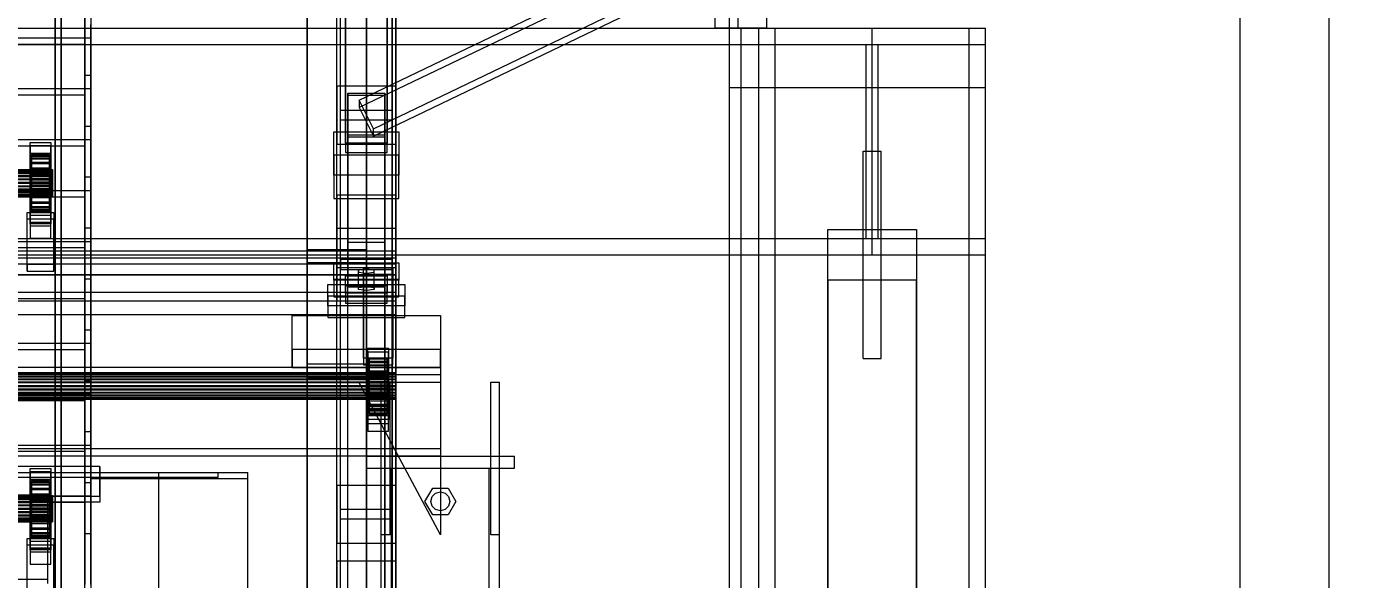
# Model space of a CAD drawing. Header units: millimetres. Extents: x -1970 to 59977, y -50268 to 6837.
# Drawn here: x 1250 to 2142, y -33072 to -32699 of the extents above; entities that cross this region are included whole.
import ezdxf

# ---------------------------------------------------------------- set-up
doc = ezdxf.new("R2010")
doc.units = ezdxf.units.MM
for name, color, linetype, lineweight in [('COTAS_P', 1, 'Continuous', 0), ('frontal_C03', 7, 'Continuous', 0), ('frontal_C03-dry', 7, 'Continuous', 0), ('frontal_dosificador', 7, 'Continuous', 0), ('frontal_secador', 7, 'Continuous', 0), ('frontal_tolva', 7, 'Continuous', 0)]:
    doc.layers.add(name, color=color, linetype=linetype, lineweight=lineweight)
doc.dimstyles.new('R19_100', dxfattribs={"dimtxt": 250, "dimasz": 150, "dimexe": 150, "dimexo": 80, "dimgap": 100, "dimtad": 1, "dimtih": 1, "dimtoh": 1, "dimdsep": 46, "dimcen": 0.09, "dimadec": 0, "dimazin": 0, "dimtfac": 1, "dimtdec": 4, "dimtofl": 0, "dimtmove": 0, "dimatfit": 3, "dimfxl": 1, "dimtolj": 1, "dimtzin": 0, "dimarcsym": 0})

# ---------------------------------------------------------------- blocks, each defined once
blk = doc.blocks.new('*D40')
at = {"layer": 'COTAS_P', "color": 0, "lineweight": -2, "transparency": 16777216}
for p, q in [((2130, -31400), (2900, -31400)), ((2750, -33850), (2750, -31550)), ((2130, -34000), (2900, -34000))]:
    blk.add_line(p, q, dxfattribs=at)
at = {"layer": 'COTAS_P', "color": 0, "transparency": 16777216}
for points in [[(2725, -31550), (2775, -31550), (2750, -31400)], [(2725, -33850), (2775, -33850), (2750, -34000)]]:
    blk.add_solid(points, dxfattribs=at)
at = {"layer": 'Defpoints', "color": 0, "transparency": 16777216}
for p in [(2050, -31400), (2750, -31400), (2050, -34000)]:
    blk.add_point(p, dxfattribs=at)

msp = doc.modelspace()

# ---------------------------------------------------------------- linework, layer by layer
at = {"layer": 'frontal_C03'}
for p, q in [((1270, -32314.944), (1270, -34875.113)), ((1274, -34875.113), (1274, -32314.944)), ((1500, -32314.944), (1500, -34875.113)), ((1270, -32318.841), (1270, -34879.011)), ((1500, -34879.011), (1500, -32318.841)), ((1270, -35001.792), (1270, -32441.623)), ((1274, -32441.623), (1274, -35001.792)), ((1460, -32739.193), (1460, -32514.617)), ((1500, -32514.617), (1500, -32739.193)), ((1462.5, -32856.206), (1462.5, -32530.737)), ((1497.5, -32530.737), (1497.5, -32856.206)), ((1462.5, -32862.943), (1462.5, -32537.475)), ((1497.5, -32862.943), (1497.5, -32537.475)), ((1460, -32778.171), (1460, -32553.595)), ((1500, -32778.171), (1500, -32553.595)), ((1440, -32926.85), (1440, -32579.944)), ((1480, -32579.944), (1480, -32926.85)), ((1440, -32588.927), (1440, -32935.833)), ((1480, -32935.833), (1480, -32588.927)), ((1466, -32777.531), (1466, -32619.182)), ((1475.132, -32748.616), (1742.632, -32619.988)), ((1494, -32619.182), (1494, -32777.531)), ((1466, -32625.47), (1466, -32783.819)), ((1742.632, -32624.929), (1475.132, -32753.557)), ((1494, -32783.819), (1494, -32625.47)), ((1484.868, -32767.841), (1752.368, -32639.213)), ((1484.868, -32772.782), (1752.368, -32644.153)), ((1500, -32739.193), (1460, -32739.193)), ((1460, -32739.193), (1460, -32778.171)), ((1460, -33008.685), (1460, -32739.193)), ((1467.5, -32773.613), (1467.5, -32743.751)), ((1467.5, -32743.751), (1492.5, -32743.751)), ((1467.5, -32743.751), (1467.5, -32844.643)), ((1492.5, -32743.751), (1492.5, -32773.613)), ((1492.5, -32844.643), (1492.5, -32743.751)), ((1500, -32778.171), (1500, -32739.193)), ((1500, -32739.193), (1500, -33008.685)), ((1492.5, -32745.504), (1467.5, -32745.504)), ((1467.5, -32745.504), (1467.5, -32771.861)), ((1467.5, -33340.464), (1467.5, -32745.504)), ((1484.868, -32767.841), (1475.132, -32748.616)), ((1475.132, -32748.616), (1475.132, -32753.557)), ((1475.132, -32753.557), (1484.868, -32772.782)), ((1492.5, -32771.861), (1492.5, -32745.504)), ((1492.5, -32745.504), (1492.5, -33340.464)), ((1462.5, -32762.051), (1462.5, -32755.314)), ((1462.5, -32755.314), (1497.5, -32755.314)), ((1462.5, -33080.782), (1462.5, -32755.314)), ((1497.5, -32762.051), (1462.5, -32762.051)), ((1462.5, -33087.519), (1462.5, -32762.051)), ((1497.5, -32755.314), (1497.5, -32762.051)), ((1497.5, -32755.314), (1497.5, -33080.782)), ((1497.5, -33087.519), (1497.5, -32762.051)), ((1458, -32785.612), (1458, -32769.892)), ((1458, -32769.892), (1502, -32769.892)), ((1458, -32799.125), (1458, -32769.892)), ((1467.5, -32771.861), (1492.5, -32771.861)), ((1467.5, -33366.821), (1467.5, -32771.861)), ((1484.868, -32772.782), (1484.868, -32767.841)), ((1492.5, -33366.821), (1492.5, -32771.861)), ((1502, -32769.892), (1502, -32785.612)), ((1502, -32769.892), (1502, -32799.125)), ((1253, -32779.405), (1253, -32777.159)), ((1253, -32777.159), (1267, -32777.159)), ((1253, -32823.933), (1253, -32777.159)), ((1267, -32779.405), (1253, -32779.405)), ((1253, -32779.405), (1253, -32826.179)), ((1267, -32777.159), (1267, -32779.405)), ((1267, -32777.159), (1267, -32823.933)), ((1267, -32826.179), (1267, -32779.405)), ((1460, -32778.171), (1500, -32778.171)), ((1460, -33047.663), (1460, -32778.171)), ((1494, -32777.531), (1466, -32777.531)), ((1466, -32777.531), (1466, -32783.819)), ((1492.5, -32773.613), (1467.5, -32773.613)), ((1467.5, -32773.613), (1467.5, -32874.506)), ((1492.5, -32773.613), (1492.5, -32874.506)), ((1494, -32783.819), (1494, -32777.531)), ((1500, -33047.663), (1500, -32778.171)), ((1253, -32786.591), (1253, -32784.346)), ((1253, -32784.346), (1267, -32784.346)), ((1253, -32831.12), (1253, -32784.346)), ((1267, -32786.591), (1253, -32786.591)), ((1253, -32786.591), (1253, -32833.365)), ((1254, -32795.293), (1254, -32785.3)), ((1254, -32785.3), (1254, -32786.12)), ((1254, -32785.3), (1266, -32785.3)), ((1254, -32785.773), (1254, -32785.3)), ((1254, -32795.518), (1254, -32785.773)), ((1254, -32785.773), (1266, -32785.773)), ((1254, -32787.508), (1254, -32785.773)), ((1254, -32795.682), (1254, -32786.12)), ((1254, -32786.12), (1254, -32788.179)), ((1254, -32786.12), (1266, -32786.12)), ((1254, -32796.34), (1254, -32787.508)), ((1254, -32787.508), (1266, -32787.508)), ((1254, -32790.387), (1254, -32787.508)), ((1254, -32796.657), (1254, -32788.179)), ((1254, -32788.179), (1254, -32791.335)), ((1254, -32788.179), (1266, -32788.179)), ((1266, -32786.12), (1266, -32785.3)), ((1266, -32785.3), (1266, -32795.293)), ((1266, -32785.3), (1266, -32785.773)), ((1266, -32785.773), (1266, -32795.518)), ((1266, -32785.773), (1266, -32787.508)), ((1266, -32788.179), (1266, -32786.12)), ((1266, -32786.12), (1266, -32795.682)), ((1266, -32787.508), (1266, -32796.34)), ((1266, -32787.508), (1266, -32790.387)), ((1266, -32791.335), (1266, -32788.179)), ((1266, -32788.179), (1266, -32796.657)), ((1267, -32784.346), (1267, -32786.591)), ((1267, -32784.346), (1267, -32831.12)), ((1267, -32833.365), (1267, -32786.591)), ((1502, -32785.612), (1458, -32785.612)), ((1458, -32785.612), (1458, -32814.846)), ((1466, -32783.819), (1494, -32783.819)), ((1502, -32814.846), (1502, -32785.612)), ((-1268, -32795.293), (1268, -32795.293)), ((-1268, -32795.518), (1268, -32795.518)), ((-1268, -32795.682), (1268, -32795.682)), ((-1268, -32796.34), (1268, -32796.34)), ((-1268, -32796.657), (1268, -32796.657)), ((-1268, -32797.703), (1268, -32797.703)), ((-1268, -32798.152), (1268, -32798.152)), ((1254, -32797.703), (1254, -32790.387)), ((1254, -32790.387), (1266, -32790.387)), ((1254, -32794.213), (1254, -32790.387)), ((1254, -32798.152), (1254, -32791.335)), ((1254, -32791.335), (1254, -32795.374)), ((1254, -32791.335), (1266, -32791.335)), ((1254, -32799.516), (1254, -32794.213)), ((1254, -32794.213), (1266, -32794.213)), ((1254, -32798.726), (1254, -32794.213)), ((1254, -32795.682), (1254, -32795.293)), ((1266, -32795.293), (1254, -32795.293)), ((1254, -32795.293), (1254, -32795.518)), ((1254, -32800.066), (1254, -32795.374)), ((1254, -32795.374), (1254, -32800.021)), ((1254, -32795.374), (1266, -32795.374)), ((1266, -32795.518), (1254, -32795.518)), ((1254, -32795.518), (1254, -32796.34)), ((1254, -32796.657), (1254, -32795.682)), ((1266, -32795.682), (1254, -32795.682)), ((1266, -32796.34), (1254, -32796.34)), ((1254, -32796.34), (1254, -32797.703)), ((1254, -32798.152), (1254, -32796.657)), ((1266, -32796.657), (1254, -32796.657)), ((1266, -32797.703), (1254, -32797.703)), ((1254, -32797.703), (1254, -32799.516)), ((1254, -32800.066), (1254, -32798.152)), ((1266, -32798.152), (1254, -32798.152)), ((1254, -32801.653), (1254, -32798.726)), ((1254, -32798.726), (1266, -32798.726)), ((1254, -32803.617), (1254, -32798.726)), ((1266, -32790.387), (1266, -32797.703)), ((1266, -32790.387), (1266, -32794.213)), ((1266, -32795.374), (1266, -32791.335)), ((1266, -32791.335), (1266, -32798.152)), ((1266, -32794.213), (1266, -32799.516)), ((1266, -32794.213), (1266, -32798.726)), ((1266, -32795.293), (1266, -32795.682)), ((1266, -32795.518), (1266, -32795.293)), ((1266, -32800.021), (1266, -32795.374)), ((1266, -32795.374), (1266, -32800.066)), ((1266, -32796.34), (1266, -32795.518)), ((1266, -32795.682), (1266, -32796.657)), ((1266, -32797.703), (1266, -32796.34)), ((1266, -32796.657), (1266, -32798.152)), ((1266, -32799.516), (1266, -32797.703)), ((1266, -32798.152), (1266, -32800.066)), ((1266, -32798.726), (1266, -32801.653)), ((1266, -32798.726), (1266, -32803.617)), ((1268, -32795.682), (1268, -32795.293)), ((1268, -32795.293), (1268, -32795.518)), ((1268, -32795.518), (1268, -32796.34)), ((1268, -32796.657), (1268, -32795.682)), ((1268, -32796.34), (1268, -32797.703)), ((1268, -32798.152), (1268, -32796.657)), ((1268, -32797.703), (1268, -32799.516)), ((1268, -32800.066), (1268, -32798.152)), ((-1268, -32799.516), (1268, -32799.516)), ((-1268, -32800.066), (1268, -32800.066)), ((-1268, -32801.653), (1268, -32801.653)), ((1268, -32802.267), (-1268, -32802.267)), ((-1268, -32803.97), (1268, -32803.97)), ((-1268, -32804.605), (1268, -32804.605)), ((-1268, -32806.309), (1268, -32806.309)), ((-1268, -32806.922), (1268, -32806.922)), ((1266, -32799.516), (1254, -32799.516)), ((1254, -32799.516), (1254, -32801.653)), ((1254, -32800.021), (1254, -32802.267)), ((1266, -32800.021), (1254, -32800.021)), ((1254, -32800.021), (1254, -32804.958)), ((1254, -32802.267), (1254, -32800.066)), ((1266, -32800.066), (1254, -32800.066)), ((1266, -32801.653), (1254, -32801.653)), ((1254, -32801.653), (1254, -32803.97)), ((1254, -32802.267), (1266, -32802.267)), ((1254, -32804.605), (1254, -32802.267)), ((1254, -32803.97), (1254, -32803.617)), ((1254, -32803.617), (1266, -32803.617)), ((1254, -32808.555), (1254, -32803.617)), ((1266, -32803.97), (1254, -32803.97)), ((1254, -32803.97), (1254, -32806.309)), ((1254, -32806.922), (1254, -32804.605)), ((1254, -32804.605), (1254, -32804.958)), ((1266, -32804.605), (1254, -32804.605)), ((1254, -32804.958), (1254, -32809.85)), ((1254, -32804.958), (1266, -32804.958)), ((1254, -32806.309), (1254, -32808.555)), ((1266, -32806.309), (1254, -32806.309)), ((1254, -32806.309), (1254, -32808.51)), ((1254, -32809.06), (1254, -32806.922)), ((1254, -32806.922), (1254, -32809.85)), ((1266, -32806.922), (1254, -32806.922)), ((1266, -32801.653), (1266, -32799.516)), ((1266, -32802.267), (1266, -32800.021)), ((1266, -32804.958), (1266, -32800.021)), ((1266, -32800.066), (1266, -32802.267)), ((1266, -32803.97), (1266, -32801.653)), ((1266, -32802.267), (1266, -32804.605)), ((1266, -32803.617), (1266, -32803.97)), ((1266, -32803.617), (1266, -32808.555)), ((1266, -32806.309), (1266, -32803.97)), ((1266, -32804.958), (1266, -32804.605)), ((1266, -32804.605), (1266, -32806.922)), ((1266, -32809.85), (1266, -32804.958)), ((1266, -32808.555), (1266, -32806.309)), ((1266, -32808.51), (1266, -32806.309)), ((1266, -32809.85), (1266, -32806.922)), ((1266, -32806.922), (1266, -32809.06)), ((1268, -32799.516), (1268, -32801.653)), ((1268, -32802.267), (1268, -32800.066)), ((1268, -32801.653), (1268, -32803.97)), ((1268, -32804.605), (1268, -32802.267)), ((1268, -32803.97), (1268, -32806.309)), ((1268, -32806.922), (1268, -32804.605)), ((1268, -32806.309), (1268, -32808.51)), ((1268, -32809.06), (1268, -32806.922)), ((1502, -32799.125), (1458, -32799.125)), ((1458, -32799.125), (1458, -32814.846)), ((1502, -32814.846), (1502, -32799.125)), ((-1268, -32808.51), (1268, -32808.51)), ((-1268, -32809.06), (1268, -32809.06)), ((-1268, -32810.423), (1268, -32810.423)), ((-1268, -32810.872), (1268, -32810.872)), ((-1268, -32811.918), (1268, -32811.918)), ((-1268, -32812.236), (1268, -32812.236)), ((-1268, -32812.894), (1268, -32812.894)), ((-1268, -32813.058), (1268, -32813.058)), ((-1268, -32813.282), (1268, -32813.282)), ((1254, -32808.51), (1254, -32813.201)), ((1266, -32808.51), (1254, -32808.51)), ((1254, -32808.51), (1254, -32810.423)), ((1254, -32808.555), (1266, -32808.555)), ((1254, -32813.201), (1254, -32808.555)), ((1254, -32810.872), (1254, -32809.06)), ((1254, -32809.06), (1254, -32814.362)), ((1266, -32809.06), (1254, -32809.06)), ((1254, -32809.85), (1254, -32814.362)), ((1254, -32809.85), (1266, -32809.85)), ((1254, -32810.423), (1254, -32817.24)), ((1266, -32810.423), (1254, -32810.423)), ((1254, -32810.423), (1254, -32811.918)), ((1254, -32812.236), (1254, -32810.872)), ((1254, -32810.872), (1254, -32818.189)), ((1266, -32810.872), (1254, -32810.872)), ((1254, -32811.918), (1254, -32820.397)), ((1266, -32811.918), (1254, -32811.918)), ((1254, -32811.918), (1254, -32812.894)), ((1254, -32813.058), (1254, -32812.236)), ((1254, -32812.236), (1254, -32821.067)), ((1266, -32812.236), (1254, -32812.236)), ((1254, -32812.894), (1254, -32822.455)), ((1266, -32812.894), (1254, -32812.894)), ((1254, -32812.894), (1254, -32813.282)), ((1254, -32813.282), (1254, -32813.058)), ((1254, -32813.058), (1254, -32822.802)), ((1266, -32813.058), (1254, -32813.058)), ((1254, -32813.201), (1266, -32813.201)), ((1254, -32817.24), (1254, -32813.201)), ((1254, -32813.282), (1254, -32823.276)), ((1266, -32813.282), (1254, -32813.282)), ((1254, -32814.362), (1254, -32818.189)), ((1254, -32814.362), (1266, -32814.362)), ((1266, -32813.201), (1266, -32808.51)), ((1266, -32810.423), (1266, -32808.51)), ((1266, -32808.555), (1266, -32813.201)), ((1266, -32814.362), (1266, -32809.06)), ((1266, -32809.06), (1266, -32810.872)), ((1266, -32814.362), (1266, -32809.85)), ((1266, -32817.24), (1266, -32810.423)), ((1266, -32811.918), (1266, -32810.423)), ((1266, -32818.189), (1266, -32810.872)), ((1266, -32810.872), (1266, -32812.236)), ((1266, -32820.397), (1266, -32811.918)), ((1266, -32812.894), (1266, -32811.918)), ((1266, -32821.067), (1266, -32812.236)), ((1266, -32812.236), (1266, -32813.058)), ((1266, -32822.455), (1266, -32812.894)), ((1266, -32813.282), (1266, -32812.894)), ((1266, -32822.802), (1266, -32813.058)), ((1266, -32813.058), (1266, -32813.282)), ((1266, -32813.201), (1266, -32817.24)), ((1266, -32823.276), (1266, -32813.282)), ((1266, -32818.189), (1266, -32814.362)), ((1268, -32808.51), (1268, -32810.423)), ((1268, -32810.872), (1268, -32809.06)), ((1268, -32810.423), (1268, -32811.918)), ((1268, -32812.236), (1268, -32810.872)), ((1268, -32811.918), (1268, -32812.894)), ((1268, -32813.058), (1268, -32812.236)), ((1268, -32812.894), (1268, -32813.282)), ((1268, -32813.282), (1268, -32813.058)), ((1458, -32814.846), (1502, -32814.846)), ((1500, -32812.755), (1460, -32812.755)), ((1460, -32812.755), (1460, -32861.478)), ((1460, -32835.213), (1460, -32812.755)), ((1500, -32861.478), (1500, -32812.755)), ((1500, -32812.755), (1500, -32835.213)), ((1251, -32828.946), (1251, -32824.455)), ((1251, -32824.455), (1269, -32824.455)), ((1251, -32859.535), (1251, -32824.455)), ((1253, -32832.09), (1253, -32821.31)), ((1253, -32821.31), (1267, -32821.31)), ((1253, -32831.055), (1253, -32821.31)), ((1267, -32823.933), (1253, -32823.933)), ((1253, -32823.933), (1253, -32826.179)), ((1254, -32817.24), (1266, -32817.24)), ((1254, -32820.397), (1254, -32817.24)), ((1254, -32818.189), (1254, -32821.067)), ((1254, -32818.189), (1266, -32818.189)), ((1254, -32820.397), (1266, -32820.397)), ((1254, -32822.455), (1254, -32820.397)), ((1254, -32821.067), (1254, -32822.802)), ((1254, -32821.067), (1266, -32821.067)), ((1254, -32822.455), (1266, -32822.455)), ((1254, -32823.276), (1254, -32822.455)), ((1254, -32822.802), (1254, -32823.276)), ((1254, -32822.802), (1266, -32822.802)), ((1254, -32823.276), (1266, -32823.276)), ((1266, -32817.24), (1266, -32820.397)), ((1266, -32821.067), (1266, -32818.189)), ((1266, -32820.397), (1266, -32822.455)), ((1266, -32822.802), (1266, -32821.067)), ((1266, -32822.455), (1266, -32823.276)), ((1266, -32823.276), (1266, -32822.802)), ((1267, -32821.31), (1267, -32832.09)), ((1267, -32821.31), (1267, -32831.055)), ((1267, -32826.179), (1267, -32823.933)), ((1269, -32824.455), (1269, -32828.946)), ((1269, -32824.455), (1269, -32859.535)), ((1269, -32828.946), (1251, -32828.946)), ((1251, -32864.027), (1251, -32828.946)), ((1253, -32826.179), (1267, -32826.179)), ((1267, -32831.055), (1253, -32831.055)), ((1253, -32831.055), (1253, -32841.835)), ((1267, -32831.12), (1253, -32831.12)), ((1253, -32831.12), (1253, -32833.365)), ((1267, -32832.09), (1253, -32832.09)), ((1253, -32832.09), (1253, -32841.835)), ((1253, -32833.365), (1267, -32833.365)), ((1267, -32841.835), (1267, -32831.055)), ((1267, -32833.365), (1267, -32831.12)), ((1267, -32841.835), (1267, -32832.09)), ((1269, -32864.027), (1269, -32828.946)), ((1253, -32841.835), (1267, -32841.835)), ((1500, -32835.213), (1460, -32835.213)), ((1460, -32835.213), (1460, -32883.936)), ((1460, -33059.789), (1460, -32835.213)), ((1500, -32883.936), (1500, -32835.213)), ((1500, -32835.213), (1500, -33059.789)), ((-1500, -32850.211), (1500, -32850.211)), ((1440, -32858.418), (1440, -32849.435)), ((1440, -32849.435), (1480, -32849.435)), ((1440, -33196.342), (1440, -32849.435)), ((1492.5, -32844.643), (1467.5, -32844.643)), ((1467.5, -32844.643), (1467.5, -32874.506)), ((1480, -32849.435), (1480, -32858.418)), ((1480, -32849.435), (1480, -33196.342)), ((1492.5, -32874.506), (1492.5, -32844.643)), ((1500, -32850.211), (1500, -32859.194)), ((1500, -32850.211), (1500, -32884.317)), ((-1500, -32855.102), (1500, -32855.102)), ((1500, -32859.194), (-1500, -32859.194)), ((1269, -32859.535), (1251, -32859.535)), ((1251, -32859.535), (1251, -32864.027)), ((1269, -32864.027), (1269, -32859.535)), ((1480, -32858.418), (1440, -32858.418)), ((1440, -32858.418), (1440, -33205.325)), ((1458, -32869.718), (1458, -32858.49)), ((1458, -32858.49), (1502, -32858.49)), ((1458, -32870.183), (1458, -32858.49)), ((1497.5, -32856.206), (1462.5, -32856.206)), ((1462.5, -32856.206), (1462.5, -32862.943)), ((1480, -33205.325), (1480, -32858.418)), ((1497.5, -32862.943), (1497.5, -32856.206)), ((1500, -32855.102), (1500, -32866.511)), ((1500, -32855.102), (1500, -32866.796)), ((1500, -32893.3), (1500, -32859.194)), ((1502, -32858.49), (1502, -32869.718)), ((1502, -32858.49), (1502, -32870.183)), ((1500, -32866.511), (-1500, -32866.511)), ((1500, -32866.796), (-1500, -32866.796)), ((1251, -32864.027), (1269, -32864.027)), ((1502, -32869.718), (1458, -32869.718)), ((1458, -32869.718), (1458, -32881.412)), ((1502, -32870.183), (1458, -32870.183)), ((1458, -32870.183), (1458, -32881.412)), ((1460, -32861.478), (1500, -32861.478)), ((1460, -32883.936), (1460, -32861.478)), ((1462.5, -32862.943), (1497.5, -32862.943)), ((1466, -32873.919), (1466, -32867.182)), ((1466, -32867.182), (1494, -32867.182)), ((1466, -32878.876), (1466, -32867.182)), ((1480, -32862.757), (1474.804, -32863.43)), ((1474.804, -32863.43), (1474.804, -32864.778)), ((1474.804, -32875.124), (1474.804, -32863.43)), ((1474.804, -32864.778), (1480, -32865.452)), ((1474.804, -32876.471), (1474.804, -32864.778)), ((1478, -32866.35), (1478, -32861.858)), ((1478, -32861.858), (1498, -32861.858)), ((1478, -32922.664), (1478, -32861.858)), ((1498, -32866.35), (1478, -32866.35)), ((1478, -32866.35), (1478, -32927.156)), ((1485.196, -32863.43), (1480, -32862.757)), ((1480, -32874.45), (1480, -32862.757)), ((1480, -32865.452), (1485.196, -32864.778)), ((1480, -32865.452), (1480, -32877.145)), ((1485.196, -32864.778), (1485.196, -32863.43)), ((1485.196, -32875.124), (1485.196, -32863.43)), ((1485.196, -32876.471), (1485.196, -32864.778)), ((1494, -32867.182), (1494, -32873.919)), ((1494, -32867.182), (1494, -32878.876)), ((1498, -32861.858), (1498, -32866.35)), ((1498, -32861.858), (1498, -32922.664)), ((1498, -32927.156), (1498, -32866.35)), ((1500, -32883.936), (1500, -32861.478)), ((1500, -32878.204), (1500, -32866.511)), ((1500, -32878.204), (1500, -32866.796)), ((1502, -32881.412), (1502, -32869.718)), ((1502, -32881.412), (1502, -32870.183)), ((-1500, -32878.204), (1500, -32878.204)), ((1454, -32887.482), (1454, -32873.109)), ((1454, -32873.109), (1506, -32873.109)), ((1454, -32880.905), (1454, -32873.109)), ((1494, -32873.919), (1466, -32873.919)), ((1466, -32873.919), (1466, -32885.613)), ((1494, -32878.876), (1466, -32878.876)), ((1466, -32878.876), (1466, -32885.613)), ((1467.5, -32874.506), (1492.5, -32874.506)), ((1474.804, -32875.124), (1480, -32874.45)), ((1474.804, -32876.471), (1474.804, -32875.124)), ((1480, -32877.145), (1474.804, -32876.471)), ((1480, -32874.45), (1485.196, -32875.124)), ((1485.196, -32876.471), (1480, -32877.145)), ((1485.196, -32875.124), (1485.196, -32876.471)), ((1494, -32885.613), (1494, -32873.919)), ((1494, -32885.613), (1494, -32878.876)), ((1506, -32873.109), (1506, -32887.482)), ((1506, -32873.109), (1506, -32880.905)), ((1500, -32884.317), (-1500, -32884.317)), ((1506, -32880.905), (1454, -32880.905)), ((1454, -32880.905), (1454, -32895.278)), ((1506, -32887.482), (1454, -32887.482)), ((1454, -32887.482), (1454, -32895.278)), ((1458, -32881.412), (1502, -32881.412)), ((1460, -32883.936), (1500, -32883.936)), ((1460, -33108.512), (1460, -32883.936)), ((1466, -32885.613), (1494, -32885.613)), ((1500, -33108.512), (1500, -32883.936)), ((1500, -32893.3), (1500, -32884.317)), ((1506, -32895.278), (1506, -32880.905)), ((1506, -32895.278), (1506, -32887.482)), ((-1500, -32893.3), (1500, -32893.3)), ((1430, -32916.942), (1430, -32893.896)), ((1430, -32893.896), (1530, -32893.896)), ((1430, -32928.942), (1430, -32893.896)), ((1454, -32895.278), (1506, -32895.278)), ((1530, -32893.896), (1530, -32916.942)), ((1530, -32893.896), (1530, -32928.942)), ((1530, -32916.942), (1430, -32916.942)), ((1430, -32916.942), (1430, -32928.942)), ((1498, -32922.664), (1478, -32922.664)), ((1478, -32922.664), (1478, -32927.156)), ((1481, -32918.767), (1481, -32916.072)), ((1481, -32916.072), (1495, -32916.072)), ((1481, -32956.999), (1481, -32916.072)), ((1495, -32918.767), (1481, -32918.767)), ((1481, -32918.767), (1481, -32959.694)), ((1481, -32925.953), (1481, -32923.258)), ((1481, -32923.258), (1495, -32923.258)), ((1481, -32964.185), (1481, -32923.258)), ((1482, -32932.482), (1482, -32922.488)), ((1482, -32922.488), (1482, -32923.308)), ((1482, -32922.488), (1494, -32922.488)), ((1482, -32922.961), (1482, -32922.488)), ((1482, -32932.706), (1482, -32922.961)), ((1482, -32922.961), (1494, -32922.961)), ((1482, -32924.696), (1482, -32922.961)), ((1482, -32932.87), (1482, -32923.308)), ((1482, -32923.308), (1482, -32925.367)), ((1482, -32923.308), (1494, -32923.308)), ((1494, -32923.308), (1494, -32922.488)), ((1494, -32922.488), (1494, -32932.482)), ((1494, -32922.488), (1494, -32922.961)), ((1494, -32922.961), (1494, -32932.706)), ((1494, -32922.961), (1494, -32924.696)), ((1494, -32925.367), (1494, -32923.308)), ((1494, -32923.308), (1494, -32932.87)), ((1495, -32916.072), (1495, -32918.767)), ((1495, -32916.072), (1495, -32956.999)), ((1495, -32959.694), (1495, -32918.767)), ((1495, -32923.258), (1495, -32925.953)), ((1495, -32923.258), (1495, -32964.185)), ((1498, -32927.156), (1498, -32922.664)), ((1530, -32928.942), (1530, -32916.942)), ((1530, -32928.942), (-1530, -32928.942)), ((-1500, -32932.482), (1500, -32932.482)), ((1430, -32928.942), (1530, -32928.942)), ((1480, -32926.85), (1440, -32926.85)), ((1440, -32926.85), (1440, -32935.833)), ((1478, -32927.156), (1498, -32927.156)), ((1480, -32935.833), (1480, -32926.85)), ((1495, -32925.953), (1481, -32925.953)), ((1481, -32925.953), (1481, -32966.88)), ((1482, -32933.528), (1482, -32924.696)), ((1482, -32924.696), (1494, -32924.696)), ((1482, -32927.575), (1482, -32924.696)), ((1482, -32933.845), (1482, -32925.367)), ((1482, -32925.367), (1482, -32928.523)), ((1482, -32925.367), (1494, -32925.367)), ((1482, -32934.891), (1482, -32927.575)), ((1482, -32927.575), (1494, -32927.575)), ((1482, -32931.401), (1482, -32927.575)), ((1482, -32935.34), (1482, -32928.523)), ((1482, -32928.523), (1482, -32932.562)), ((1482, -32928.523), (1494, -32928.523)), ((1482, -32936.704), (1482, -32931.401)), ((1482, -32931.401), (1494, -32931.401)), ((1482, -32935.914), (1482, -32931.401)), ((1482, -32932.87), (1482, -32932.482)), ((1494, -32932.482), (1482, -32932.482)), ((1482, -32932.482), (1482, -32932.706)), ((1482, -32937.254), (1482, -32932.562)), ((1482, -32932.562), (1482, -32937.209)), ((1482, -32932.562), (1494, -32932.562)), ((1494, -32924.696), (1494, -32933.528)), ((1494, -32924.696), (1494, -32927.575)), ((1494, -32928.523), (1494, -32925.367)), ((1494, -32925.367), (1494, -32933.845)), ((1494, -32927.575), (1494, -32934.891)), ((1494, -32927.575), (1494, -32931.401)), ((1494, -32932.562), (1494, -32928.523)), ((1494, -32928.523), (1494, -32935.34)), ((1494, -32931.401), (1494, -32936.704)), ((1494, -32931.401), (1494, -32935.914)), ((1494, -32932.482), (1494, -32932.87)), ((1494, -32932.706), (1494, -32932.482)), ((1494, -32937.209), (1494, -32932.562)), ((1494, -32932.562), (1494, -32937.254)), ((1495, -32966.88), (1495, -32925.953)), ((1500, -32932.87), (1500, -32932.482)), ((1500, -32932.482), (1500, -32932.706)), ((1530, -32928.942), (1530, -32933.942)), ((1530, -32933.942), (-1530, -32933.942)), ((-1500, -32932.706), (1500, -32932.706)), ((-1500, -32932.87), (1500, -32932.87)), ((-1500, -32933.528), (1500, -32933.528)), ((-1500, -32933.845), (1500, -32933.845)), ((-1500, -32934.891), (1500, -32934.891)), ((-1500, -32935.34), (1500, -32935.34)), ((-1500, -32936.704), (1500, -32936.704)), ((-1500, -32937.254), (1500, -32937.254)), ((-1500, -32938.841), (1500, -32938.841)), ((1500, -32939.455), (-1500, -32939.455)), ((-1500, -32941.158), (1500, -32941.158)), ((1440, -32935.833), (1480, -32935.833)), ((1530, -33041.942), (1475, -32938.942)), ((1475, -32938.942), (1530, -32938.942)), ((1494, -32932.706), (1482, -32932.706)), ((1482, -32932.706), (1482, -32933.528)), ((1482, -32933.845), (1482, -32932.87)), ((1494, -32932.87), (1482, -32932.87)), ((1494, -32933.528), (1482, -32933.528)), ((1482, -32933.528), (1482, -32934.891)), ((1482, -32935.34), (1482, -32933.845)), ((1494, -32933.845), (1482, -32933.845)), ((1494, -32934.891), (1482, -32934.891)), ((1482, -32934.891), (1482, -32936.704)), ((1482, -32937.254), (1482, -32935.34)), ((1494, -32935.34), (1482, -32935.34)), ((1482, -32938.841), (1482, -32935.914)), ((1482, -32935.914), (1494, -32935.914)), ((1482, -32940.806), (1482, -32935.914)), ((1494, -32936.704), (1482, -32936.704)), ((1482, -32936.704), (1482, -32938.841)), ((1482, -32937.209), (1482, -32939.455)), ((1494, -32937.209), (1482, -32937.209)), ((1482, -32937.209), (1482, -32942.146)), ((1482, -32939.455), (1482, -32937.254)), ((1494, -32937.254), (1482, -32937.254)), ((1494, -32938.841), (1482, -32938.841)), ((1482, -32938.841), (1482, -32941.158)), ((1482, -32939.455), (1494, -32939.455)), ((1482, -32941.793), (1482, -32939.455)), ((1482, -32941.158), (1482, -32940.806)), ((1482, -32940.806), (1494, -32940.806)), ((1482, -32945.743), (1482, -32940.806)), ((1494, -32941.158), (1482, -32941.158)), ((1482, -32941.158), (1482, -32943.497)), ((1490, -33041.942), (1490, -32938.942)), ((1490, -32938.942), (1496, -32938.942)), ((1494, -32933.528), (1494, -32932.706)), ((1494, -32932.87), (1494, -32933.845)), ((1494, -32934.891), (1494, -32933.528)), ((1494, -32933.845), (1494, -32935.34)), ((1494, -32936.704), (1494, -32934.891)), ((1494, -32935.34), (1494, -32937.254)), ((1494, -32935.914), (1494, -32938.841)), ((1494, -32935.914), (1494, -32940.806)), ((1494, -32938.841), (1494, -32936.704)), ((1494, -32939.455), (1494, -32937.209)), ((1494, -32942.146), (1494, -32937.209)), ((1494, -32937.254), (1494, -32939.455)), ((1494, -32941.158), (1494, -32938.841)), ((1494, -32939.455), (1494, -32941.793)), ((1494, -32940.806), (1494, -32941.158)), ((1494, -32940.806), (1494, -32945.743)), ((1494, -32943.497), (1494, -32941.158)), ((1496, -33041.942), (1496, -32938.942)), ((1500, -32932.706), (1500, -32933.528)), ((1500, -32933.845), (1500, -32932.87)), ((1500, -32933.528), (1500, -32934.891)), ((1500, -32935.34), (1500, -32933.845)), ((1500, -32934.891), (1500, -32936.704)), ((1500, -32937.254), (1500, -32935.34)), ((1500, -32936.704), (1500, -32938.841)), ((1500, -32939.455), (1500, -32937.254)), ((1500, -32938.841), (1500, -32941.158)), ((1500, -32941.793), (1500, -32939.455)), ((1500, -32941.158), (1500, -32943.497)), ((1530, -32933.942), (1530, -32983.942)), ((1530, -32938.942), (1530, -33041.942)), ((1564, -33041.942), (1564, -32938.942)), ((1564, -32938.942), (1570, -32938.942)), ((1570, -33041.942), (1570, -32938.942)), ((-1500, -32941.793), (1500, -32941.793)), ((-1500, -32943.497), (1500, -32943.497)), ((-1500, -32944.111), (1500, -32944.111)), ((-1500, -32945.698), (1500, -32945.698)), ((-1500, -32946.248), (1500, -32946.248)), ((-1500, -32947.611), (1500, -32947.611)), ((-1500, -32948.06), (1500, -32948.06)), ((-1500, -32949.107), (1500, -32949.107)), ((-1500, -32949.424), (1500, -32949.424)), ((-1500, -32950.082), (1500, -32950.082)), ((-1500, -32950.246), (1500, -32950.246)), ((-1500, -32950.47), (1500, -32950.47)), ((1482, -32944.111), (1482, -32941.793)), ((1482, -32941.793), (1482, -32942.146)), ((1494, -32941.793), (1482, -32941.793)), ((1482, -32942.146), (1482, -32947.038)), ((1482, -32942.146), (1494, -32942.146)), ((1482, -32943.497), (1482, -32945.743)), ((1494, -32943.497), (1482, -32943.497)), ((1482, -32943.497), (1482, -32945.698)), ((1482, -32946.248), (1482, -32944.111)), ((1482, -32944.111), (1482, -32947.038)), ((1494, -32944.111), (1482, -32944.111)), ((1482, -32945.698), (1482, -32950.389)), ((1494, -32945.698), (1482, -32945.698)), ((1482, -32945.698), (1482, -32947.611)), ((1482, -32945.743), (1494, -32945.743)), ((1482, -32950.389), (1482, -32945.743)), ((1482, -32948.06), (1482, -32946.248)), ((1482, -32946.248), (1482, -32951.551)), ((1494, -32946.248), (1482, -32946.248)), ((1482, -32947.038), (1482, -32951.551)), ((1482, -32947.038), (1494, -32947.038)), ((1482, -32947.611), (1482, -32954.429)), ((1494, -32947.611), (1482, -32947.611)), ((1482, -32947.611), (1482, -32949.107)), ((1482, -32949.424), (1482, -32948.06)), ((1482, -32948.06), (1482, -32955.377)), ((1494, -32948.06), (1482, -32948.06)), ((1482, -32949.107), (1482, -32957.585)), ((1494, -32949.107), (1482, -32949.107)), ((1482, -32949.107), (1482, -32950.082)), ((1482, -32950.246), (1482, -32949.424)), ((1482, -32949.424), (1482, -32958.255)), ((1494, -32949.424), (1482, -32949.424)), ((1482, -32950.082), (1482, -32959.644)), ((1494, -32950.082), (1482, -32950.082)), ((1482, -32950.082), (1482, -32950.47)), ((1482, -32950.47), (1482, -32950.246)), ((1482, -32950.246), (1482, -32959.991)), ((1494, -32950.246), (1482, -32950.246)), ((1482, -32950.389), (1494, -32950.389)), ((1482, -32954.429), (1482, -32950.389)), ((1482, -32950.47), (1482, -32960.464)), ((1494, -32950.47), (1482, -32950.47)), ((1494, -32942.146), (1494, -32941.793)), ((1494, -32941.793), (1494, -32944.111)), ((1494, -32947.038), (1494, -32942.146)), ((1494, -32945.743), (1494, -32943.497)), ((1494, -32945.698), (1494, -32943.497)), ((1494, -32947.038), (1494, -32944.111)), ((1494, -32944.111), (1494, -32946.248)), ((1494, -32950.389), (1494, -32945.698)), ((1494, -32947.611), (1494, -32945.698)), ((1494, -32945.743), (1494, -32950.389)), ((1494, -32951.551), (1494, -32946.248)), ((1494, -32946.248), (1494, -32948.06)), ((1494, -32951.551), (1494, -32947.038)), ((1494, -32954.429), (1494, -32947.611)), ((1494, -32949.107), (1494, -32947.611)), ((1494, -32955.377), (1494, -32948.06)), ((1494, -32948.06), (1494, -32949.424)), ((1494, -32957.585), (1494, -32949.107)), ((1494, -32950.082), (1494, -32949.107)), ((1494, -32958.255), (1494, -32949.424)), ((1494, -32949.424), (1494, -32950.246)), ((1494, -32959.644), (1494, -32950.082)), ((1494, -32950.47), (1494, -32950.082)), ((1494, -32959.991), (1494, -32950.246)), ((1494, -32950.246), (1494, -32950.47)), ((1494, -32950.389), (1494, -32954.429)), ((1494, -32960.464), (1494, -32950.47)), ((1500, -32944.111), (1500, -32941.793)), ((1500, -32943.497), (1500, -32945.698)), ((1500, -32946.248), (1500, -32944.111)), ((1500, -32945.698), (1500, -32947.611)), ((1500, -32948.06), (1500, -32946.248)), ((1500, -32947.611), (1500, -32949.107)), ((1500, -32949.424), (1500, -32948.06)), ((1500, -32949.107), (1500, -32950.082)), ((1500, -32950.246), (1500, -32949.424)), ((1500, -32950.082), (1500, -32950.47)), ((1500, -32950.47), (1500, -32950.246)), ((1481, -32964.181), (1481, -32953.851)), ((1481, -32953.851), (1495, -32953.851)), ((1481, -32961.647), (1481, -32953.851)), ((1495, -32956.999), (1481, -32956.999)), ((1481, -32956.999), (1481, -32959.694)), ((1482, -32951.551), (1482, -32955.377)), ((1482, -32951.551), (1494, -32951.551)), ((1482, -32954.429), (1494, -32954.429)), ((1482, -32957.585), (1482, -32954.429)), ((1482, -32955.377), (1482, -32958.255)), ((1482, -32955.377), (1494, -32955.377)), ((1482, -32957.585), (1494, -32957.585)), ((1482, -32959.644), (1482, -32957.585)), ((1482, -32958.255), (1482, -32959.991)), ((1482, -32958.255), (1494, -32958.255)), ((1494, -32955.377), (1494, -32951.551)), ((1494, -32954.429), (1494, -32957.585)), ((1494, -32958.255), (1494, -32955.377)), ((1494, -32957.585), (1494, -32959.644)), ((1494, -32959.991), (1494, -32958.255)), ((1495, -32953.851), (1495, -32964.181)), ((1495, -32953.851), (1495, -32961.647)), ((1495, -32959.694), (1495, -32956.999)), ((1481, -32959.694), (1495, -32959.694)), ((1495, -32961.647), (1481, -32961.647)), ((1481, -32961.647), (1481, -32971.977)), ((1495, -32964.181), (1481, -32964.181)), ((1481, -32964.181), (1481, -32971.977)), ((1495, -32964.185), (1481, -32964.185)), ((1481, -32964.185), (1481, -32966.88)), ((1481, -32966.88), (1495, -32966.88)), ((1482, -32959.644), (1494, -32959.644)), ((1482, -32960.464), (1482, -32959.644)), ((1482, -32959.991), (1482, -32960.464)), ((1482, -32959.991), (1494, -32959.991)), ((1482, -32960.464), (1494, -32960.464)), ((1494, -32959.644), (1494, -32960.464)), ((1494, -32960.464), (1494, -32959.991)), ((1495, -32971.977), (1495, -32961.647)), ((1495, -32971.977), (1495, -32964.181)), ((1495, -32966.88), (1495, -32964.185)), ((1481, -32971.977), (1495, -32971.977)), ((1530, -32983.942), (-1530, -32983.942)), ((1530, -32983.942), (1530, -32988.942)), ((1530, -32988.942), (-1530, -32988.942)), ((1480, -32988.942), (1580, -32988.942)), ((1480, -32996.942), (1480, -32988.942)), ((1580, -32996.942), (1580, -32988.942)), ((1253, -32999.49), (1253, -32997.244)), ((1253, -32997.244), (1267, -32997.244)), ((1253, -33044.018), (1253, -32997.244)), ((1267, -32999.49), (1253, -32999.49)), ((1253, -32999.49), (1253, -33046.264)), ((1267, -32997.244), (1267, -32999.49)), ((1267, -32997.244), (1267, -33044.018)), ((1267, -33046.264), (1267, -32999.49)), ((1480, -32996.942), (1580, -32996.942)), ((1490, -32996.942), (1497, -32996.942)), ((1490, -35975), (1490, -32996.942)), ((1497, -35975), (1497, -32996.942)), ((1497, -32996.942), (1563, -32996.942)), ((1563, -32996.942), (1570, -32996.942)), ((1563, -35975), (1563, -32996.942)), ((1570, -35975), (1570, -32996.942)), ((1253, -33006.676), (1253, -33004.43)), ((1253, -33004.43), (1267, -33004.43)), ((1253, -33051.204), (1253, -33004.43)), ((1267, -33006.676), (1253, -33006.676)), ((1253, -33006.676), (1253, -33053.45)), ((1254, -33015.378), (1254, -33005.384)), ((1254, -33005.384), (1254, -33006.205)), ((1254, -33005.384), (1266, -33005.384)), ((1254, -33005.858), (1254, -33005.384)), ((1254, -33015.602), (1254, -33005.858)), ((1254, -33005.858), (1266, -33005.858)), ((1254, -33007.593), (1254, -33005.858)), ((1254, -33015.767), (1254, -33006.205)), ((1254, -33006.205), (1254, -33008.264)), ((1254, -33006.205), (1266, -33006.205)), ((1254, -33016.424), (1254, -33007.593)), ((1254, -33007.593), (1266, -33007.593)), ((1254, -33010.472), (1254, -33007.593)), ((1254, -33016.742), (1254, -33008.264)), ((1254, -33008.264), (1254, -33011.42)), ((1254, -33008.264), (1266, -33008.264)), ((1254, -33017.788), (1254, -33010.472)), ((1254, -33010.472), (1266, -33010.472)), ((1254, -33014.298), (1254, -33010.472)), ((1254, -33018.237), (1254, -33011.42)), ((1254, -33011.42), (1254, -33015.459)), ((1254, -33011.42), (1266, -33011.42)), ((1266, -33006.205), (1266, -33005.384)), ((1266, -33005.384), (1266, -33015.378)), ((1266, -33005.384), (1266, -33005.858)), ((1266, -33005.858), (1266, -33015.602)), ((1266, -33005.858), (1266, -33007.593)), ((1266, -33008.264), (1266, -33006.205)), ((1266, -33006.205), (1266, -33015.767)), ((1266, -33007.593), (1266, -33016.424)), ((1266, -33007.593), (1266, -33010.472)), ((1266, -33011.42), (1266, -33008.264)), ((1266, -33008.264), (1266, -33016.742)), ((1266, -33010.472), (1266, -33017.788)), ((1266, -33010.472), (1266, -33014.298)), ((1266, -33015.459), (1266, -33011.42)), ((1266, -33011.42), (1266, -33018.237)), ((1267, -33004.43), (1267, -33006.676)), ((1267, -33004.43), (1267, -33051.204)), ((1267, -33053.45), (1267, -33006.676)), ((1500, -33008.685), (1460, -33008.685)), ((1460, -33008.685), (1460, -33047.663)), ((1460, -33278.176), (1460, -33008.685)), ((1500, -33047.663), (1500, -33008.685)), ((1500, -33008.685), (1500, -33278.176)), ((1519.6, -33019.442), (1524.8, -33010.436)), ((1524.8, -33010.436), (1535.2, -33010.436)), ((1535.2, -33010.436), (1540.4, -33019.442)), ((-1268, -33015.378), (1268, -33015.378)), ((-1268, -33015.602), (1268, -33015.602)), ((-1268, -33015.767), (1268, -33015.767)), ((-1268, -33016.424), (1268, -33016.424)), ((-1268, -33016.742), (1268, -33016.742)), ((-1268, -33017.788), (1268, -33017.788)), ((-1268, -33018.237), (1268, -33018.237)), ((-1268, -33019.6), (1268, -33019.6)), ((-1268, -33020.15), (1268, -33020.15)), ((-1268, -33021.738), (1268, -33021.738)), ((1254, -33019.6), (1254, -33014.298)), ((1254, -33014.298), (1266, -33014.298)), ((1254, -33018.81), (1254, -33014.298)), ((1254, -33015.767), (1254, -33015.378)), ((1266, -33015.378), (1254, -33015.378)), ((1254, -33015.378), (1254, -33015.602)), ((1254, -33020.15), (1254, -33015.459)), ((1254, -33015.459), (1254, -33020.106)), ((1254, -33015.459), (1266, -33015.459)), ((1266, -33015.602), (1254, -33015.602)), ((1254, -33015.602), (1254, -33016.424)), ((1254, -33016.742), (1254, -33015.767)), ((1266, -33015.767), (1254, -33015.767)), ((1266, -33016.424), (1254, -33016.424)), ((1254, -33016.424), (1254, -33017.788)), ((1254, -33018.237), (1254, -33016.742)), ((1266, -33016.742), (1254, -33016.742)), ((1266, -33017.788), (1254, -33017.788)), ((1254, -33017.788), (1254, -33019.6)), ((1254, -33020.15), (1254, -33018.237)), ((1266, -33018.237), (1254, -33018.237)), ((1254, -33021.738), (1254, -33018.81)), ((1254, -33018.81), (1266, -33018.81)), ((1254, -33023.702), (1254, -33018.81)), ((1266, -33019.6), (1254, -33019.6)), ((1254, -33019.6), (1254, -33021.738)), ((1254, -33020.106), (1254, -33022.351)), ((1266, -33020.106), (1254, -33020.106)), ((1254, -33020.106), (1254, -33025.043)), ((1254, -33022.351), (1254, -33020.15)), ((1266, -33020.15), (1254, -33020.15)), ((1266, -33021.738), (1254, -33021.738)), ((1254, -33021.738), (1254, -33024.055)), ((1266, -33014.298), (1266, -33019.6)), ((1266, -33014.298), (1266, -33018.81)), ((1266, -33015.378), (1266, -33015.767)), ((1266, -33015.602), (1266, -33015.378)), ((1266, -33020.106), (1266, -33015.459)), ((1266, -33015.459), (1266, -33020.15)), ((1266, -33016.424), (1266, -33015.602)), ((1266, -33015.767), (1266, -33016.742)), ((1266, -33017.788), (1266, -33016.424)), ((1266, -33016.742), (1266, -33018.237)), ((1266, -33019.6), (1266, -33017.788)), ((1266, -33018.237), (1266, -33020.15)), ((1266, -33018.81), (1266, -33021.738)), ((1266, -33018.81), (1266, -33023.702)), ((1266, -33021.738), (1266, -33019.6)), ((1266, -33022.351), (1266, -33020.106)), ((1266, -33025.043), (1266, -33020.106)), ((1266, -33020.15), (1266, -33022.351)), ((1266, -33024.055), (1266, -33021.738)), ((1268, -33015.767), (1268, -33015.378)), ((1268, -33015.378), (1268, -33015.602)), ((1268, -33015.602), (1268, -33016.424)), ((1268, -33016.742), (1268, -33015.767)), ((1268, -33016.424), (1268, -33017.788)), ((1268, -33018.237), (1268, -33016.742)), ((1268, -33017.788), (1268, -33019.6)), ((1268, -33020.15), (1268, -33018.237)), ((1268, -33019.6), (1268, -33021.738)), ((1268, -33022.351), (1268, -33020.15)), ((1268, -33021.738), (1268, -33024.055)), ((1524.8, -33028.449), (1519.6, -33019.442)), ((1523.6, -33019.442), (1524.457, -33016.242)), ((1524.457, -33022.642), (1523.6, -33019.442)), ((1524.457, -33016.242), (1526.8, -33013.9)), ((1526.8, -33013.9), (1530, -33013.042)), ((1530, -33013.042), (1533.2, -33013.9)), ((1533.2, -33013.9), (1535.543, -33016.242)), ((1540.4, -33019.442), (1535.2, -33028.449)), ((1535.543, -33016.242), (1536.4, -33019.442)), ((1536.4, -33019.442), (1535.543, -33022.642)), ((1268, -33022.351), (-1268, -33022.351)), ((-1268, -33024.055), (1268, -33024.055)), ((-1268, -33024.69), (1268, -33024.69)), ((-1268, -33026.394), (1268, -33026.394)), ((-1268, -33027.007), (1268, -33027.007)), ((-1268, -33028.595), (1268, -33028.595)), ((-1268, -33029.145), (1268, -33029.145)), ((-1268, -33030.508), (1268, -33030.508)), ((1254, -33022.351), (1266, -33022.351)), ((1254, -33024.69), (1254, -33022.351)), ((1254, -33024.055), (1254, -33023.702)), ((1254, -33023.702), (1266, -33023.702)), ((1254, -33028.639), (1254, -33023.702)), ((1266, -33024.055), (1254, -33024.055)), ((1254, -33024.055), (1254, -33026.394)), ((1254, -33027.007), (1254, -33024.69)), ((1254, -33024.69), (1254, -33025.043)), ((1266, -33024.69), (1254, -33024.69)), ((1254, -33025.043), (1254, -33029.935)), ((1254, -33025.043), (1266, -33025.043)), ((1254, -33026.394), (1254, -33028.639)), ((1266, -33026.394), (1254, -33026.394)), ((1254, -33026.394), (1254, -33028.595)), ((1254, -33029.145), (1254, -33027.007)), ((1254, -33027.007), (1254, -33029.935)), ((1266, -33027.007), (1254, -33027.007)), ((1254, -33028.595), (1254, -33033.286)), ((1266, -33028.595), (1254, -33028.595)), ((1254, -33028.595), (1254, -33030.508)), ((1254, -33028.639), (1266, -33028.639)), ((1254, -33033.286), (1254, -33028.639)), ((1254, -33030.957), (1254, -33029.145)), ((1254, -33029.145), (1254, -33034.447)), ((1266, -33029.145), (1254, -33029.145)), ((1254, -33029.935), (1254, -33034.447)), ((1254, -33029.935), (1266, -33029.935)), ((1254, -33030.508), (1254, -33037.325)), ((1266, -33030.508), (1254, -33030.508)), ((1254, -33030.508), (1254, -33032.003)), ((1266, -33022.351), (1266, -33024.69)), ((1266, -33023.702), (1266, -33024.055)), ((1266, -33023.702), (1266, -33028.639)), ((1266, -33026.394), (1266, -33024.055)), ((1266, -33025.043), (1266, -33024.69)), ((1266, -33024.69), (1266, -33027.007)), ((1266, -33029.935), (1266, -33025.043)), ((1266, -33028.639), (1266, -33026.394)), ((1266, -33028.595), (1266, -33026.394)), ((1266, -33029.935), (1266, -33027.007)), ((1266, -33027.007), (1266, -33029.145)), ((1266, -33033.286), (1266, -33028.595)), ((1266, -33030.508), (1266, -33028.595)), ((1266, -33028.639), (1266, -33033.286)), ((1266, -33034.447), (1266, -33029.145)), ((1266, -33029.145), (1266, -33030.957)), ((1266, -33034.447), (1266, -33029.935)), ((1266, -33037.325), (1266, -33030.508)), ((1266, -33032.003), (1266, -33030.508)), ((1268, -33024.69), (1268, -33022.351)), ((1268, -33024.055), (1268, -33026.394)), ((1268, -33027.007), (1268, -33024.69)), ((1268, -33026.394), (1268, -33028.595)), ((1268, -33029.145), (1268, -33027.007)), ((1268, -33028.595), (1268, -33030.508)), ((1268, -33030.957), (1268, -33029.145)), ((1268, -33030.508), (1268, -33032.003)), ((1462.5, -33031.542), (1462.5, -33024.805)), ((1462.5, -33024.805), (1497.5, -33024.805)), ((1462.5, -33350.274), (1462.5, -33024.805)), ((1497.5, -33024.805), (1497.5, -33031.542)), ((1497.5, -33024.805), (1497.5, -33350.274)), ((1526.8, -33024.985), (1524.457, -33022.642)), ((1535.2, -33028.449), (1524.8, -33028.449)), ((1530, -33025.842), (1526.8, -33024.985)), ((1533.2, -33024.985), (1530, -33025.842)), ((1535.543, -33022.642), (1533.2, -33024.985)), ((-1268, -33030.957), (1268, -33030.957)), ((-1268, -33032.003), (1268, -33032.003)), ((-1268, -33032.321), (1268, -33032.321)), ((-1268, -33032.978), (1268, -33032.978)), ((-1268, -33033.143), (1268, -33033.143)), ((-1268, -33033.367), (1268, -33033.367)), ((1254, -33032.321), (1254, -33030.957)), ((1254, -33030.957), (1254, -33038.273)), ((1266, -33030.957), (1254, -33030.957)), ((1254, -33032.003), (1254, -33040.482)), ((1266, -33032.003), (1254, -33032.003)), ((1254, -33032.003), (1254, -33032.978)), ((1254, -33033.143), (1254, -33032.321)), ((1254, -33032.321), (1254, -33041.152)), ((1266, -33032.321), (1254, -33032.321)), ((1254, -33032.978), (1254, -33042.54)), ((1266, -33032.978), (1254, -33032.978)), ((1254, -33032.978), (1254, -33033.367)), ((1254, -33033.367), (1254, -33033.143)), ((1254, -33033.143), (1254, -33042.887)), ((1266, -33033.143), (1254, -33033.143)), ((1254, -33033.286), (1266, -33033.286)), ((1254, -33037.325), (1254, -33033.286)), ((1254, -33033.367), (1254, -33043.361)), ((1266, -33033.367), (1254, -33033.367)), ((1254, -33034.447), (1254, -33038.273)), ((1254, -33034.447), (1266, -33034.447)), ((1254, -33037.325), (1266, -33037.325)), ((1254, -33040.482), (1254, -33037.325)), ((1254, -33038.273), (1254, -33041.152)), ((1254, -33038.273), (1266, -33038.273)), ((1266, -33038.273), (1266, -33030.957)), ((1266, -33030.957), (1266, -33032.321)), ((1266, -33040.482), (1266, -33032.003)), ((1266, -33032.978), (1266, -33032.003)), ((1266, -33041.152), (1266, -33032.321)), ((1266, -33032.321), (1266, -33033.143)), ((1266, -33042.54), (1266, -33032.978)), ((1266, -33033.367), (1266, -33032.978)), ((1266, -33042.887), (1266, -33033.143)), ((1266, -33033.143), (1266, -33033.367)), ((1266, -33033.286), (1266, -33037.325)), ((1266, -33043.361), (1266, -33033.367)), ((1266, -33038.273), (1266, -33034.447)), ((1266, -33037.325), (1266, -33040.482)), ((1266, -33041.152), (1266, -33038.273)), ((1268, -33032.321), (1268, -33030.957)), ((1268, -33032.003), (1268, -33032.978)), ((1268, -33033.143), (1268, -33032.321)), ((1268, -33032.978), (1268, -33033.367)), ((1268, -33033.367), (1268, -33033.143)), ((1497.5, -33031.542), (1462.5, -33031.542)), ((1462.5, -33357.011), (1462.5, -33031.542)), ((1497.5, -33357.011), (1497.5, -33031.542)), ((1251, -33049.031), (1251, -33044.539)), ((1251, -33044.539), (1269, -33044.539)), ((1251, -33079.62), (1251, -33044.539)), ((1253, -33052.175), (1253, -33041.395)), ((1253, -33041.395), (1267, -33041.395)), ((1253, -33051.14), (1253, -33041.395)), ((1267, -33044.018), (1253, -33044.018)), ((1253, -33044.018), (1253, -33046.264)), ((1253, -33046.264), (1267, -33046.264)), ((1254, -33040.482), (1266, -33040.482)), ((1254, -33042.54), (1254, -33040.482)), ((1254, -33041.152), (1254, -33042.887)), ((1254, -33041.152), (1266, -33041.152)), ((1254, -33042.54), (1266, -33042.54)), ((1254, -33043.361), (1254, -33042.54)), ((1254, -33042.887), (1254, -33043.361)), ((1254, -33042.887), (1266, -33042.887)), ((1254, -33043.361), (1266, -33043.361)), ((1266, -33040.482), (1266, -33042.54)), ((1266, -33042.887), (1266, -33041.152)), ((1266, -33042.54), (1266, -33043.361)), ((1266, -33043.361), (1266, -33042.887)), ((1267, -33041.395), (1267, -33052.175)), ((1267, -33041.395), (1267, -33051.14)), ((1267, -33046.264), (1267, -33044.018)), ((1269, -33044.539), (1269, -33049.031)), ((1269, -33044.539), (1269, -33079.62)), ((1460, -33047.663), (1500, -33047.663)), ((1460, -33317.154), (1460, -33047.663)), ((1496, -33041.942), (1490, -33041.942)), ((1500, -33317.154), (1500, -33047.663)), ((1570, -33041.942), (1564, -33041.942)), ((1269, -33049.031), (1251, -33049.031)), ((1251, -33084.111), (1251, -33049.031)), ((1267, -33051.14), (1253, -33051.14)), ((1253, -33051.14), (1253, -33061.919)), ((1267, -33051.204), (1253, -33051.204)), ((1253, -33051.204), (1253, -33053.45)), ((1267, -33052.175), (1253, -33052.175)), ((1253, -33052.175), (1253, -33061.919)), ((1253, -33053.45), (1267, -33053.45)), ((1267, -33061.919), (1267, -33051.14)), ((1267, -33053.45), (1267, -33051.204)), ((1267, -33061.919), (1267, -33052.175)), ((1269, -33084.111), (1269, -33049.031)), ((1253, -33061.919), (1267, -33061.919)), ((1500, -33059.789), (1460, -33059.789)), ((1460, -33059.789), (1460, -33108.512)), ((1460, -33329.281), (1460, -33059.789)), ((1500, -33108.512), (1500, -33059.789)), ((1500, -33059.789), (1500, -33329.281))]:
    msp.add_line(p, q, dxfattribs=at)
at = {"layer": 'frontal_C03-dry'}
for p, q in [((1290, -32731.875), (1290, -32637.875)), ((1294, -32637.875), (1294, -32731.875)), ((1290, -32766.25), (1290, -32672.25)), ((1290, -32672.25), (1290, -32706.625)), ((1294, -32672.25), (1294, -32766.25)), ((1294, -32672.25), (1294, -32706.625)), ((1290, -32710.625), (1290, -32676.25)), ((1290, -32697.5), (1290, -32731.875)), ((1294, -32731.875), (1294, -32697.5)), ((1290, -32706.625), (-1290, -32706.625)), ((1290, -32706.625), (1290, -32710.625)), ((1290, -32800.625), (1290, -32706.625)), ((1294, -32706.625), (1290, -32706.625)), ((1290, -32706.625), (1290, -32741)), ((1294, -32706.625), (1294, -32800.625)), ((1294, -32706.625), (1294, -32741)), ((-1290, -32710.625), (1290, -32710.625)), ((1290, -32745), (1290, -32710.625)), ((1294, -32731.875), (1290, -32731.875)), ((1290, -32731.875), (1290, -32766.25)), ((1294, -32766.25), (1294, -32731.875)), ((1290, -32741), (-1290, -32741)), ((-1290, -32745), (1290, -32745)), ((1290, -32741), (1290, -32745)), ((1290, -32835), (1290, -32741)), ((1294, -32741), (1290, -32741)), ((1290, -32741), (1290, -32775.375)), ((1290, -32779.375), (1290, -32745)), ((1294, -32741), (1294, -32835)), ((1294, -32741), (1294, -32775.375)), ((1294, -32766.25), (1290, -32766.25)), ((1290, -32766.25), (1290, -32800.625)), ((1294, -32800.625), (1294, -32766.25)), ((1290, -32775.375), (-1290, -32775.375)), ((-1290, -32779.375), (1290, -32779.375)), ((1290, -32775.375), (1290, -32779.375)), ((1290, -32869.375), (1290, -32775.375)), ((1294, -32775.375), (1290, -32775.375)), ((1290, -32775.375), (1290, -32809.75)), ((1290, -32813.75), (1290, -32779.375)), ((1294, -32775.375), (1294, -32869.375)), ((1294, -32775.375), (1294, -32809.75)), ((1294, -32800.625), (1290, -32800.625)), ((1290, -32800.625), (1290, -32835)), ((1294, -32835), (1294, -32800.625)), ((1290, -32809.75), (-1290, -32809.75)), ((-1290, -32813.75), (1290, -32813.75)), ((1290, -32809.75), (1290, -32813.75)), ((1290, -32903.75), (1290, -32809.75)), ((1294, -32809.75), (1290, -32809.75)), ((1290, -32809.75), (1290, -32844.125)), ((1290, -32848.125), (1290, -32813.75)), ((1294, -32809.75), (1294, -32903.75)), ((1294, -32809.75), (1294, -32844.125)), ((1294, -32835), (1290, -32835)), ((1290, -32835), (1290, -32869.375)), ((1294, -32869.375), (1294, -32835)), ((1290, -32844.125), (-1290, -32844.125)), ((-1290, -32848.125), (1290, -32848.125)), ((1290, -32844.125), (1290, -32848.125)), ((1290, -32938.125), (1290, -32844.125)), ((1294, -32844.125), (1290, -32844.125)), ((1290, -32844.125), (1290, -32878.5)), ((1290, -32882.5), (1290, -32848.125)), ((1294, -32844.125), (1294, -32938.125)), ((1294, -32844.125), (1294, -32878.5)), ((1294, -32869.375), (1290, -32869.375)), ((1290, -32869.375), (1290, -32903.75)), ((1294, -32903.75), (1294, -32869.375)), ((1290, -32878.5), (-1290, -32878.5)), ((1290, -32878.5), (1290, -32882.5)), ((1290, -32972.5), (1290, -32878.5)), ((1294, -32878.5), (1290, -32878.5)), ((1290, -32878.5), (1290, -32912.875)), ((1294, -32878.5), (1294, -32972.5)), ((1294, -32878.5), (1294, -32912.875)), ((-1290, -32882.5), (1290, -32882.5)), ((1290, -32916.875), (1290, -32882.5)), ((1294, -32903.75), (1290, -32903.75)), ((1290, -32903.75), (1290, -32938.125)), ((1294, -32938.125), (1294, -32903.75)), ((1290, -32912.875), (-1290, -32912.875)), ((1290, -32912.875), (1290, -32916.875)), ((1290, -33006.875), (1290, -32912.875)), ((1294, -32912.875), (1290, -32912.875)), ((1290, -32912.875), (1290, -32947.25)), ((1294, -32912.875), (1294, -33006.875)), ((1294, -32912.875), (1294, -32947.25)), ((-1290, -32916.875), (1290, -32916.875)), ((1290, -32951.25), (1290, -32916.875)), ((1294, -32938.125), (1290, -32938.125)), ((1290, -32938.125), (1290, -32972.5)), ((1294, -32972.5), (1294, -32938.125)), ((1290, -32947.25), (-1290, -32947.25)), ((1290, -32947.25), (1290, -32951.25)), ((1290, -33041.25), (1290, -32947.25)), ((1294, -32947.25), (1290, -32947.25)), ((1290, -32947.25), (1290, -32981.625)), ((1294, -32947.25), (1294, -33041.25)), ((1294, -32947.25), (1294, -32981.625)), ((-1290, -32951.25), (1290, -32951.25)), ((1290, -32985.625), (1290, -32951.25)), ((1294, -32972.5), (1290, -32972.5)), ((1290, -32972.5), (1290, -33006.875)), ((1294, -33006.875), (1294, -32972.5)), ((1290, -32981.625), (-1290, -32981.625)), ((-1290, -32985.625), (1290, -32985.625)), ((1290, -32981.625), (1290, -32985.625)), ((1290, -33075.625), (1290, -32981.625)), ((1294, -32981.625), (1290, -32981.625)), ((1290, -32981.625), (1290, -33016)), ((1290, -33020), (1290, -32985.625)), ((1294, -32981.625), (1294, -33075.625)), ((1294, -32981.625), (1294, -33016)), ((1294, -33006.875), (1290, -33006.875)), ((1290, -33006.875), (1290, -33041.25)), ((1294, -33041.25), (1294, -33006.875)), ((1290, -33016), (-1290, -33016)), ((-1290, -33020), (1290, -33020)), ((1290, -33016), (1290, -33020)), ((1290, -33110), (1290, -33016)), ((1294, -33016), (1290, -33016)), ((1294, -33016), (1294, -33110)), ((1294, -33041.25), (1290, -33041.25)), ((1290, -33041.25), (1290, -33075.625)), ((1294, -33075.625), (1294, -33041.25))]:
    msp.add_line(p, q, dxfattribs=at)
at = {"layer": 'frontal_dosificador'}
for p, q in [((2070, -33980), (2070, -31440)), ((2130, -33980), (2130, -31440))]:
    msp.add_line(p, q, dxfattribs=at)
at = {"layer": 'frontal_secador'}
for p, q in [((-1400, -33000), (1400, -33000)), ((-1380, -33000), (1380, -33000)), ((-1380, -33003), (1380, -33003)), ((1300, -32996), (-1300, -32996)), ((-1300, -33000), (1300, -33000)), ((1250, -33000), (1400, -33000)), ((1294, -33000), (1400, -33000)), ((1294, -33004), (1294, -33000)), ((1294, -33004), (1400, -33004)), ((1300, -33016), (1300, -32996)), ((1300, -32996), (1300, -33000)), ((1300, -33000), (1300, -33020)), ((1340, -33000), (1400, -33000)), ((1340, -36000), (1340, -33000)), ((1380, -33003), (1380, -33000)), ((1400, -33075), (1400, -33000)), ((1400, -33250), (1400, -33000)), ((1400, -36000), (1400, -33000)), ((1400, -33004), (1400, -33000)), ((-1300, -33016), (1300, -33016)), ((1300, -33020), (-1300, -33020)), ((-1265, -33015), (1265, -33015)), ((-1265, -33018), (1265, -33018)), ((1265, -33018), (1265, -33015)), ((1265, -33072), (1265, -33018)), ((1300, -33016), (1300, -33020)), ((-1265, -33072), (1265, -33072)), ((1265, -33075), (1265, -33072))]:
    msp.add_line(p, q, dxfattribs=at)
at = {"layer": 'frontal_tolva'}
for p, q in [((1725, -31700), (1725, -32700)), ((1731, -32700), (1731, -31700)), ((1715.5, -32700), (1715.5, -31730)), ((1750.5, -32700), (1750.5, -31730)), ((-1821.5, -32700), (1821.5, -32700)), ((-1725, -32700), (1725, -32700)), ((1750.5, -32700), (1715.5, -32700)), ((1725, -32700), (1725, -33600)), ((1725, -32700), (1733, -32700)), ((1725, -32700), (1731, -32700)), ((1725, -32700), (1898, -32700)), ((1725, -32700), (1725, -32740)), ((1733, -33600), (1733, -32700)), ((1745, -35980), (1745, -32700)), ((1745, -32700), (1756, -32700)), ((1745, -32700), (1898, -32700)), ((1745, -32711), (1745, -32700)), ((1756, -35980), (1756, -32700)), ((1756, -32700), (1887, -32700)), ((1821.5, -32711), (1821.5, -32700)), ((1887, -35980), (1887, -32700)), ((1887, -32700), (1898, -32700)), ((1898, -35980), (1898, -32700)), ((1898, -32711), (1898, -32700)), ((1898, -32740), (1898, -32700)), ((-1821.5, -32711), (1821.5, -32711)), ((1745, -32711), (1898, -32711)), ((1817.5, -32711), (1825.5, -32711)), ((1817.5, -32842), (1817.5, -32711)), ((1821.5, -32842), (1821.5, -32711)), ((1825.5, -32842), (1825.5, -32711)), ((1725, -32740), (1898, -32740)), ((1815.5, -32783), (1827.5, -32783)), ((1815.5, -32923), (1815.5, -32783)), ((1827.5, -32923), (1827.5, -32783)), ((-1821.5, -32842), (1821.5, -32842)), ((1745, -32842), (1898, -32842)), ((1745, -32853), (1745, -32842)), ((1791.5, -34332.806), (1791.5, -32835.806)), ((1791.5, -32835.806), (1851.5, -32835.806)), ((1791.5, -32870.194), (1791.5, -32835.806)), ((1817.5, -32842), (1825.5, -32842)), ((1821.5, -32853), (1821.5, -32842)), ((1851.5, -32835.806), (1851.5, -34332.806)), ((1851.5, -32835.806), (1851.5, -32870.194)), ((1898, -32853), (1898, -32842)), ((-1821.5, -32853), (1821.5, -32853)), ((1745, -32853), (1898, -32853)), ((1851.5, -32870.194), (1791.5, -32870.194)), ((1791.5, -32870.194), (1791.5, -34367.194)), ((1851.5, -34367.194), (1851.5, -32870.194)), ((1815.5, -32923), (1827.5, -32923))]:
    msp.add_line(p, q, dxfattribs=at)

# ---------------------------------------------------------------- dimensions: what is measured, and where the dimension line sits
at = {"layer": 'COTAS_P'}
dim = msp.add_aligned_dim(p1=(2050, -34000), p2=(2050, -31400), distance=-700, text='<> P', dimstyle='R19_100', dxfattribs=at)
dim.commit()
dim.dimension.update_dxf_attribs({"geometry": '*D40', "text_midpoint": (2750, -32700)})

doc.saveas('drawing.dxf')
